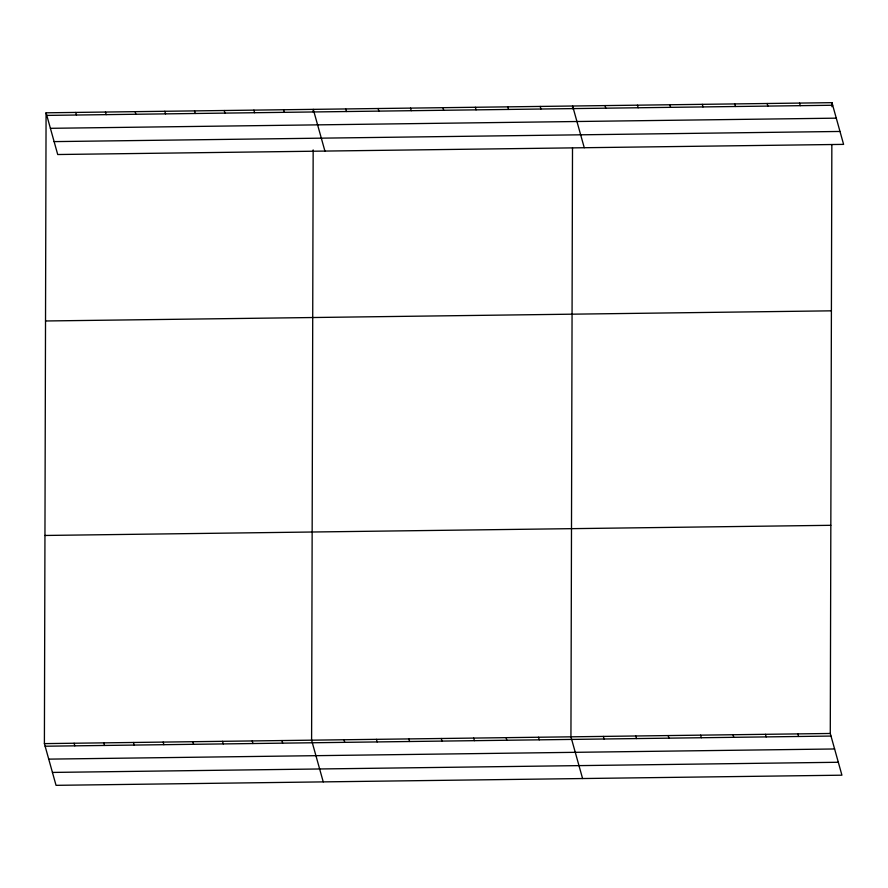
<?xml version="1.0" encoding="UTF-8"?>
<svg xmlns="http://www.w3.org/2000/svg" width="888" height="888" viewBox="0 0 888 888"><rect width="100%" height="100%" fill="white"/><g stroke="black" fill="none" stroke-linecap="round" stroke-linejoin="round"><path stroke-width="1.33" d="M831.845 144.566L830.28 733.477L841.924 775.191L56.044 785.336L44.4 743.622L46.076 112.809L831.956 102.664L843.6 144.378L57.72 154.523L46.076 112.809M313.164 149.917L311.599 740.17L323.243 781.884M313.264 112.066L313.275 109.357L324.919 151.071M572.505 147.919L570.94 736.818L582.584 778.532M572.605 108.713L572.616 106.016L584.26 147.719M831.945 106.715L831.956 102.664M46.798 115.407L832.678 105.25M50.405 128.316L836.285 118.16M54.113 141.614L839.993 131.457M45.521 320.979L831.401 310.833M44.955 535.464L830.835 525.308M44.4 743.622L830.28 733.477M45.122 746.22L831.002 736.063M48.729 759.129L834.609 748.973M52.448 772.427L838.316 762.27M799.533 103.075L800.255 105.672M767.121 103.496L767.843 106.094M734.698 103.918L735.419 106.505M702.286 104.34L703.007 106.926M669.863 104.751L670.584 107.348M637.451 105.173L638.172 107.759M797.857 733.888L798.59 736.485M605.028 105.594L605.749 108.181M765.445 734.309L766.166 736.907M733.022 734.731L733.754 737.318M540.193 106.427L540.914 109.024M700.61 735.153L701.331 737.739M507.781 106.849L508.502 109.435M668.187 735.564L668.919 738.161M475.358 107.27L476.079 109.857M635.775 735.986L636.496 738.572M442.946 107.681L443.667 110.279M603.352 736.407L604.084 738.994M410.522 108.103L411.244 110.7M378.11 108.525L378.832 111.111M538.517 737.24L539.249 739.837M345.687 108.947L346.409 111.533M506.105 737.662L506.826 740.248M473.681 738.083L474.414 740.67M283.583 109.746L284.304 112.332M441.269 738.494L441.991 741.091M253.89 110.134L254.623 112.721M408.846 738.916L409.579 741.513M224.209 110.512L224.93 113.109M376.434 739.338L377.156 741.924M194.516 110.9L195.238 113.486M344.011 739.76L344.744 742.346M164.824 111.278L165.557 113.875M135.143 111.666L135.864 114.252M281.907 740.559L282.639 743.145M105.45 112.043L106.172 114.641M252.225 740.936L252.947 743.534M75.758 112.432L76.49 115.018M222.533 741.325L223.254 743.911M192.84 741.713L193.573 744.299M163.159 742.091L163.88 744.688M133.466 742.479L134.188 745.065M103.774 742.856L104.507 745.454M74.093 743.245L74.814 745.831"/></g></svg>
